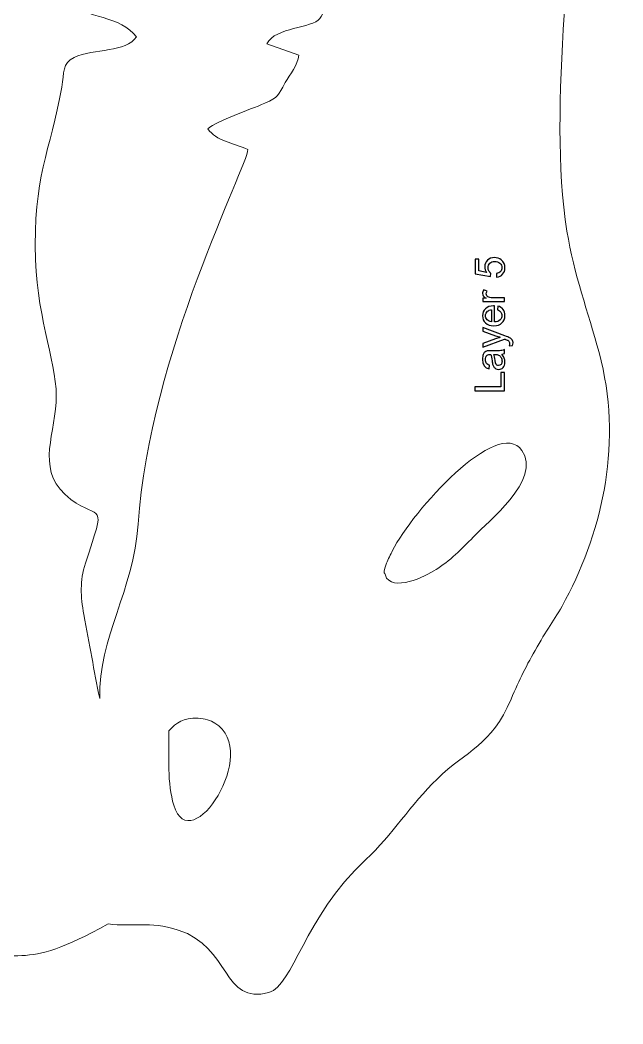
# Model space of a CAD drawing. Header units: millimetres. Extents: x -870 to 610, y 34 to 322.
# Drawn here: x 517 to 609.7, y 34.2 to 188.3 of the extents above; entities that cross this region are included whole.
import ezdxf

# ---------------------------------------------------------------- set-up
doc = ezdxf.new("R2010")
doc.units = ezdxf.units.MM
doc.header["$MEASUREMENT"] = 0
doc.layers.add('Layer 1', color=7, linetype='Continuous')

msp = doc.modelspace()

# ---------------------------------------------------------------- linework, layer by layer
at = {"layer": 'Layer 1', "lineweight": 18}
for points, knots in [([(559.7156, 210.1498), (559.7156, 210.1498), (557.5863, 209.6923), (557.5863, 209.6923), (557.5863, 209.6923), (557.5863, 209.6923), (559.3311, 208.6035), (559.3311, 208.6035), (559.3311, 208.6035), (560.9723, 207.9247), (562.1475, 207.0743), (563.5848, 206.3336), (563.5848, 206.3336), (564.9321, 205.6393), (566.7203, 205.1067), (567.9796, 204.456), (567.9796, 204.456), (567.9244, 202.6857), (567.3787, 200.4437), (566.5769, 199.1632), (566.5769, 199.1632), (561.931, 197.5817), (552.6332, 197.6752), (549.6138, 194.9289), (549.6138, 194.9289), (550.1057, 194.5419), (549.0881, 194.8657), (550.5472, 194.4507), (550.5472, 194.4507), (552.022, 194.0315), (557.5759, 194.2492), (564.2094, 191.8361), (564.2094, 191.8361), (564.0897, 190.9198), (563.6161, 189.2713), (563.0941, 188.6029), (563.0941, 188.6029), (561.854, 187.0145), (556.2693, 187.3234), (554.9479, 184.7018), (554.9479, 184.7018), (554.9479, 184.7018), (559.8366, 182.9315), (559.8366, 182.9315), (559.8366, 182.9315), (559.712, 181.4483), (558.5113, 180.0593), (557.7419, 178.7275), (557.7419, 178.7275), (556.5942, 176.7413), (556.8374, 176.5067), (554.6033, 175.5566), (554.6033, 175.5566), (552.1424, 174.5099), (547.4749, 172.9626), (545.8504, 171.6398), (545.8504, 171.6398), (547.2435, 169.7341), (549.6486, 169.5068), (552.0214, 168.464), (552.0214, 168.464), (551.9882, 165.9101), (536.8911, 137.0603), (535.155, 110.9351), (535.155, 110.9351), (534.4703, 100.6326), (529.0486, 93.6078), (529.2441, 84.1355), (529.2441, 84.1355), (528.4058, 88.4427), (527.6241, 92.4988), (526.8127, 97.0386), (526.8127, 97.0386), (526.3113, 99.8434), (526.1669, 102.1717), (527.063, 104.9125), (527.063, 104.9125), (530.3517, 114.97), (529.3478, 111.2825), (524.8216, 114.7254), (524.8216, 114.7254), (519.3934, 118.854), (522.1532, 123.8457), (522.5519, 129.6391), (522.5519, 129.6391), (522.9189, 134.9761), (519.7014, 141.8897), (519.3843, 151.5223), (519.3843, 151.5223), (518.9643, 164.2775), (521.6482, 168.0648), (523.4133, 178.0324), (523.4133, 178.0324), (523.8104, 180.2752), (523.4794, 181.7536), (525.3017, 182.5869), (525.3017, 182.5869), (528.3818, 183.9954), (533.3703, 183.3645), (534.8795, 185.7545), (534.8795, 185.7545), (532.5711, 188.9345), (527.0498, 188.8733), (524.4601, 190.6944), (524.4601, 190.6944), (524.8998, 191.6506), (523.5799, 191.1119), (527.5565, 192.3099), (527.5565, 192.3099), (530.2048, 193.1077), (535.7255, 194.8576), (537.3245, 196.3403), (537.3245, 196.3403), (535.432, 200.461), (526.906, 199.2703), (522.6338, 200.3821), (522.6338, 200.3821), (522.4413, 202.0698), (523.3974, 202.1052), (525.0204, 202.9303), (525.0204, 202.9303), (528.9244, 204.9152), (532.9721, 206.178), (536.4738, 207.9847), (536.4738, 207.9847), (536.2449, 209.3165), (535.3742, 209.6508), (533.4774, 210.541), (533.4774, 210.541), (528.125, 213.0537), (525.1701, 213.6676), (519.269, 213.9633), (519.269, 213.9633), (519.269, 213.9633), (517.7575, 219.6145), (517.7575, 219.6145), (517.7575, 219.6145), (529.7209, 226.6943), (521.9703, 222.2704), (533.1424, 225.9061), (533.1424, 225.9061), (532.0986, 231.1476), (518.6795, 231.3667), (514.4479, 231.4213), (514.4479, 231.4213), (514.4695, 234.8621), (527.305, 237.4298), (529.1397, 239.0365), (529.1397, 239.0365), (525.6913, 243.636), (514.8713, 241.185), (511.1674, 241.1624), (511.1674, 241.1624), (511.1674, 241.1624), (510.0313, 244.6324), (510.0313, 244.6324), (510.0313, 244.6324), (515.4797, 248.2485), (525.4123, 247.7357), (531.9413, 249.9754), (531.9413, 249.9754), (531.2766, 254.421), (516.4325, 254.3957), (513.5114, 253.9967), (513.5114, 253.9967), (511.4896, 253.7203), (508.7891, 252.8069), (507.0046, 252.8568), (507.0046, 252.8568), (507.0046, 252.8568), (506.5119, 254.5436), (506.5119, 254.5436), (506.5119, 254.5436), (509.2376, 256.943), (517.4325, 259.4325), (517.7516, 263.0311), (517.7516, 263.0311), (515.1756, 266.7668), (507.1319, 263.534), (502.8839, 263.2364), (502.8839, 263.2364), (502.8839, 263.2364), (499.7902, 270.037), (499.7902, 270.037), (499.7902, 270.037), (502.2507, 271.9362), (508.5411, 273.8432), (511.2435, 274.9253), (511.2435, 274.9253), (510.7169, 281.3097), (496.0353, 277.1591), (494.246, 279.2983), (494.246, 279.2983), (489.0767, 285.4776), (494.1854, 288.8035), (481.8712, 288.1838), (481.8712, 288.1838), (477.4502, 287.9616), (473.3036, 287.4946), (469.549, 286.2978), (469.549, 286.2978), (460.9392, 283.5539), (457.4442, 280.1808), (452.8993, 274.7136), (452.8993, 274.7136), (448.7027, 269.6653), (445.0094, 263.3075), (442.6735, 256.366), (442.6735, 256.366), (441.3704, 252.4934), (441.3673, 248.3003), (441.0659, 243.9666), (441.0659, 243.9666), (441.0659, 243.9666), (437.4872, 219.154), (437.4872, 219.154), (437.4872, 219.154), (436.7122, 214.7826), (435.3835, 211.6604), (434.4863, 207.7809), (434.4863, 207.7809), (433.1725, 202.1011), (438.0363, 202.2968), (435.7741, 196.5633), (435.7741, 196.5633), (433.9545, 191.9522), (432.8085, 191.4834), (434.2193, 185.4327), (434.2193, 185.4327), (436.5251, 175.5439), (439.1451, 174.9307), (434.9189, 161.7575), (434.9189, 161.7575), (432.0341, 152.7649), (424.3702, 124.2685), (426.4143, 114.3775), (426.4143, 114.3775), (427.5892, 108.6925), (429.9801, 109.4933), (432.2869, 106.173), (432.2869, 106.173), (436.0634, 100.7373), (428.9805, 91.6939), (436.2898, 82.6555), (436.2898, 82.6555), (438.8846, 79.4466), (440.07, 78.2596), (441.3981, 73.3528), (441.3981, 73.3528), (445.6688, 57.5714), (447.2369, 58.4645), (460.4704, 50.0273), (460.4704, 50.0273), (464.1175, 47.7022), (465.7715, 47.0466), (470.2166, 45.3268), (470.2166, 45.3268), (473.7977, 43.9414), (476.1958, 41.8974), (479.026, 39.9829), (479.026, 39.9829), (485.0715, 35.8938), (485.5169, 39.903), (490.6904, 39.0883), (490.6904, 39.0883), (494.1012, 38.5511), (496.8157, 34.1656), (500.2238, 34.2593), (500.2238, 34.2593), (505.9667, 34.4172), (503.7253, 42.8365), (503.9638, 44.3773), (503.9638, 44.3773), (517.9162, 45.9359), (516.6532, 41.8693), (530.549, 49.5264), (530.549, 49.5264), (534.4587, 49.0187), (536.6695, 50.0228), (541.3144, 48.5755), (541.3144, 48.5755), (549.3661, 46.0661), (548.1026, 36.9826), (555.2524, 39.016), (555.2524, 39.016), (559.0554, 40.0979), (560.458, 50.3615), (570.1546, 59.4163), (570.1546, 59.4163), (574.1948, 63.1893), (577.0673, 67.869), (581.0888, 71.7689), (581.0888, 71.7689), (585.6749, 76.2166), (589.4258, 76.8977), (592.4559, 84.0394), (592.4559, 84.0394), (593.76, 87.1134), (594.8225, 89.2201), (596.448, 92.0567), (596.448, 92.0567), (598.1576, 95.0396), (599.3823, 96.559), (600.8391, 99.3285), (600.8391, 99.3285), (606.6252, 110.3304), (609.6528, 123.7068), (605.9879, 137.2796), (605.9879, 137.2796), (604.3015, 143.5254), (602.1261, 149.2607), (601.0571, 155.925), (601.0571, 155.925), (598.0051, 174.9505), (602.2941, 203.0655), (603.054, 222.8105), (603.054, 222.8105), (603.3398, 230.2367), (604.0534, 237.3892), (604.5828, 244.6702), (604.5828, 244.6702), (605.24, 253.7071), (606.8138, 258.6445), (601.0762, 263.9731), (601.0762, 263.9731), (599.0016, 265.8998), (596.6938, 267.4526), (594.3253, 269.2154), (594.3253, 269.2154), (592.4998, 270.5744), (589.8006, 273.4018), (587.3582, 273.8509), (587.3582, 273.8509), (583.1532, 274.624), (581.8516, 275.6801), (577.5458, 275.6633), (577.5458, 275.6633), (574.5707, 275.6513), (569.8216, 275.1014), (568.3649, 273.2313), (568.3649, 273.2313), (568.3649, 273.2313), (581.2833, 269.1298), (581.2833, 269.1298), (581.2833, 269.1298), (581.2833, 269.1298), (580.6849, 266.9328), (580.6849, 266.9328), (580.6849, 266.9328), (578.7415, 267.0534), (577.3476, 268.0269), (575.0981, 268.2885), (575.0981, 268.2885), (571.0996, 268.7536), (566.5413, 268.085), (562.9815, 266.6442), (562.9815, 266.6442), (561.1546, 265.9045), (559.5156, 265.1619), (559.2743, 263.737), (559.2743, 263.737), (562.5057, 262.0437), (566.8557, 262.0665), (570.7876, 261.518), (570.7876, 261.518), (572.6402, 261.2594), (574.7791, 260.7812), (576.3983, 260.0838), (576.3983, 260.0838), (578.3293, 259.252), (578.8505, 258.6897), (578.3729, 255.8676), (578.3729, 255.8676), (575.1129, 255.1324), (568.4291, 255.6383), (567.2639, 252.7983), (567.2639, 252.7983), (568.0712, 252.0869), (572.8167, 250.9854), (574.198, 250.8203), (574.198, 250.8203), (575.3111, 249.762), (575.2681, 250.2243), (576.2775, 249.6223), (576.2775, 249.6223), (576.2775, 249.6223), (575.1653, 249.1202), (575.1653, 249.1202), (575.1653, 249.1202), (574.9919, 249.0913), (574.9756, 248.9821), (574.8795, 248.9149), (574.8795, 248.9149), (573.3516, 248.6717), (571.5556, 248.2151), (570.27, 247.7479), (570.27, 247.7479), (568.4276, 247.0782), (567.4669, 246.8084), (567.2109, 245.0352), (567.2109, 245.0352), (568.7152, 241.7673), (575.0054, 242.4447), (577.9242, 240.4479), (577.9242, 240.4479), (578.257, 237.3583), (576.4013, 226.8874), (575.3848, 224.2981), (575.3848, 224.2981), (568.9716, 223.9631), (562.4611, 224.9224), (557.3502, 221.8926), (557.3502, 221.8926), (558.4022, 220.7427), (559.5448, 220.9145), (561.2752, 220.6072), (561.2752, 220.6072), (564.9131, 219.9612), (569.5939, 218.5163), (573.018, 217.5691), (573.018, 217.5691), (572.8436, 216.0474), (571.4593, 212.9557), (570.8106, 211.5893), (570.8106, 211.5893), (568.8163, 211.4797), (566.5999, 211.4473), (564.8168, 211.1357), (564.8168, 211.1357), (563.1241, 210.84), (561.4336, 210.3268), (559.7156, 210.1498)], [0, 0, 0, 0, 0.00917431, 0.00917431, 0.00917431, 0.00917431, 0.01834862, 0.01834862, 0.01834862, 0.01834862, 0.02752294, 0.02752294, 0.02752294, 0.02752294, 0.03669725, 0.03669725, 0.03669725, 0.03669725, 0.04587156, 0.04587156, 0.04587156, 0.04587156, 0.05504587, 0.05504587, 0.05504587, 0.05504587, 0.06422018, 0.06422018, 0.06422018, 0.06422018, 0.0733945, 0.0733945, 0.0733945, 0.0733945, 0.08256881, 0.08256881, 0.08256881, 0.08256881, 0.09174312, 0.09174312, 0.09174312, 0.09174312, 0.10091743, 0.10091743, 0.10091743, 0.10091743, 0.11009174, 0.11009174, 0.11009174, 0.11009174, 0.11926606, 0.11926606, 0.11926606, 0.11926606, 0.12844037, 0.12844037, 0.12844037, 0.12844037, 0.13761468, 0.13761468, 0.13761468, 0.13761468, 0.14678899, 0.14678899, 0.14678899, 0.14678899, 0.1559633, 0.1559633, 0.1559633, 0.1559633, 0.16513761, 0.16513761, 0.16513761, 0.16513761, 0.17431193, 0.17431193, 0.17431193, 0.17431193, 0.18348624, 0.18348624, 0.18348624, 0.18348624, 0.19266055, 0.19266055, 0.19266055, 0.19266055, 0.20183486, 0.20183486, 0.20183486, 0.20183486, 0.21100917, 0.21100917, 0.21100917, 0.21100917, 0.22018349, 0.22018349, 0.22018349, 0.22018349, 0.2293578, 0.2293578, 0.2293578, 0.2293578, 0.23853211, 0.23853211, 0.23853211, 0.23853211, 0.24770642, 0.24770642, 0.24770642, 0.24770642, 0.25688073, 0.25688073, 0.25688073, 0.25688073, 0.26605505, 0.26605505, 0.26605505, 0.26605505, 0.27522936, 0.27522936, 0.27522936, 0.27522936, 0.28440367, 0.28440367, 0.28440367, 0.28440367, 0.29357798, 0.29357798, 0.29357798, 0.29357798, 0.30275229, 0.30275229, 0.30275229, 0.30275229, 0.31192661, 0.31192661, 0.31192661, 0.31192661, 0.32110092, 0.32110092, 0.32110092, 0.32110092, 0.33027523, 0.33027523, 0.33027523, 0.33027523, 0.33944954, 0.33944954, 0.33944954, 0.33944954, 0.34862385, 0.34862385, 0.34862385, 0.34862385, 0.35779817, 0.35779817, 0.35779817, 0.35779817, 0.36697248, 0.36697248, 0.36697248, 0.36697248, 0.37614679, 0.37614679, 0.37614679, 0.37614679, 0.3853211, 0.3853211, 0.3853211, 0.3853211, 0.39449541, 0.39449541, 0.39449541, 0.39449541, 0.40366972, 0.40366972, 0.40366972, 0.40366972, 0.41284404, 0.41284404, 0.41284404, 0.41284404, 0.42201835, 0.42201835, 0.42201835, 0.42201835, 0.43119266, 0.43119266, 0.43119266, 0.43119266, 0.44036697, 0.44036697, 0.44036697, 0.44036697, 0.44954128, 0.44954128, 0.44954128, 0.44954128, 0.4587156, 0.4587156, 0.4587156, 0.4587156, 0.46788991, 0.46788991, 0.46788991, 0.46788991, 0.47706422, 0.47706422, 0.47706422, 0.47706422, 0.48623853, 0.48623853, 0.48623853, 0.48623853, 0.49541284, 0.49541284, 0.49541284, 0.49541284, 0.50458716, 0.50458716, 0.50458716, 0.50458716, 0.51376147, 0.51376147, 0.51376147, 0.51376147, 0.52293578, 0.52293578, 0.52293578, 0.52293578, 0.53211009, 0.53211009, 0.53211009, 0.53211009, 0.5412844, 0.5412844, 0.5412844, 0.5412844, 0.55045872, 0.55045872, 0.55045872, 0.55045872, 0.55963303, 0.55963303, 0.55963303, 0.55963303, 0.56880734, 0.56880734, 0.56880734, 0.56880734, 0.57798165, 0.57798165, 0.57798165, 0.57798165, 0.58715596, 0.58715596, 0.58715596, 0.58715596, 0.59633028, 0.59633028, 0.59633028, 0.59633028, 0.60550459, 0.60550459, 0.60550459, 0.60550459, 0.6146789, 0.6146789, 0.6146789, 0.6146789, 0.62385321, 0.62385321, 0.62385321, 0.62385321, 0.63302752, 0.63302752, 0.63302752, 0.63302752, 0.64220183, 0.64220183, 0.64220183, 0.64220183, 0.65137615, 0.65137615, 0.65137615, 0.65137615, 0.66055046, 0.66055046, 0.66055046, 0.66055046, 0.66972477, 0.66972477, 0.66972477, 0.66972477, 0.67889908, 0.67889908, 0.67889908, 0.67889908, 0.68807339, 0.68807339, 0.68807339, 0.68807339, 0.69724771, 0.69724771, 0.69724771, 0.69724771, 0.70642202, 0.70642202, 0.70642202, 0.70642202, 0.71559633, 0.71559633, 0.71559633, 0.71559633, 0.72477064, 0.72477064, 0.72477064, 0.72477064, 0.73394495, 0.73394495, 0.73394495, 0.73394495, 0.74311927, 0.74311927, 0.74311927, 0.74311927, 0.75229358, 0.75229358, 0.75229358, 0.75229358, 0.76146789, 0.76146789, 0.76146789, 0.76146789, 0.7706422, 0.7706422, 0.7706422, 0.7706422, 0.77981651, 0.77981651, 0.77981651, 0.77981651, 0.78899083, 0.78899083, 0.78899083, 0.78899083, 0.79816514, 0.79816514, 0.79816514, 0.79816514, 0.80733945, 0.80733945, 0.80733945, 0.80733945, 0.81651376, 0.81651376, 0.81651376, 0.81651376, 0.82568807, 0.82568807, 0.82568807, 0.82568807, 0.83486239, 0.83486239, 0.83486239, 0.83486239, 0.8440367, 0.8440367, 0.8440367, 0.8440367, 0.85321101, 0.85321101, 0.85321101, 0.85321101, 0.86238532, 0.86238532, 0.86238532, 0.86238532, 0.87155963, 0.87155963, 0.87155963, 0.87155963, 0.88073394, 0.88073394, 0.88073394, 0.88073394, 0.88990826, 0.88990826, 0.88990826, 0.88990826, 0.89908257, 0.89908257, 0.89908257, 0.89908257, 0.90825688, 0.90825688, 0.90825688, 0.90825688, 0.91743119, 0.91743119, 0.91743119, 0.91743119, 0.9266055, 0.9266055, 0.9266055, 0.9266055, 0.93577982, 0.93577982, 0.93577982, 0.93577982, 0.94495413, 0.94495413, 0.94495413, 0.94495413, 0.95412844, 0.95412844, 0.95412844, 0.95412844, 0.96330275, 0.96330275, 0.96330275, 0.96330275, 0.97247706, 0.97247706, 0.97247706, 0.97247706, 0.98165138, 0.98165138, 0.98165138, 0.98165138, 1, 1, 1, 1]), ([(574.2471, 106.87), (577.3065, 112.9351), (590.3725, 127.4924), (594.1374, 122.2481), (594.1374, 122.2481), (597.3026, 117.8391), (588.5698, 110.9267), (586.9806, 109.2827), (586.9806, 109.2827), (585.1864, 107.4264), (583.4646, 105.6421), (581.2039, 104.1276), (581.2039, 104.1276), (579.9509, 103.2879), (574.9946, 100.5487), (573.3178, 102.6312), (573.3178, 102.6312), (573.3178, 102.6312), (573.1172, 103.2339), (573.1172, 103.2339), (573.1172, 103.2339), (573.0581, 103.5952), (572.6632, 103.1062), (573.3442, 104.9148), (573.3442, 104.9148), (573.5669, 105.5064), (573.9546, 106.2896), (574.2471, 106.87)], [0, 0, 0, 0, 0.125, 0.125, 0.125, 0.125, 0.25, 0.25, 0.25, 0.25, 0.375, 0.375, 0.375, 0.375, 0.5, 0.5, 0.5, 0.5, 0.625, 0.625, 0.625, 0.625, 0.75, 0.75, 0.75, 0.75, 1, 1, 1, 1]), ([(539.879, 79.1898), (541.0778, 80.4216), (542.0214, 81.2204), (544.3895, 81.1177), (544.3895, 81.1177), (545.4496, 81.0717), (546.2494, 80.8084), (546.9547, 80.3743), (546.9547, 80.3743), (554.1261, 75.958), (543.1693, 59.3024), (540.6348, 67.7454), (540.6348, 67.7454), (539.6199, 71.1261), (539.8721, 75.1638), (539.879, 79.1898)], [0, 0, 0, 0, 0.2, 0.2, 0.2, 0.2, 0.4, 0.4, 0.4, 0.4, 0.6, 0.6, 0.6, 0.6, 1, 1, 1, 1])]:
    msp.add_open_spline(points, degree=3, knots=knots, dxfattribs=at)
at = {"layer": 'Layer 1'}
for points, knots in [([(590.2475, 148.8432), (590.2475, 148.8432), (590.203, 149.4274), (590.203, 149.4274), (590.203, 149.4274), (590.4877, 149.4708), (590.7015, 149.5713), (590.8455, 149.728), (590.8455, 149.728), (590.9883, 149.8846), (591.0603, 150.0762), (591.0603, 150.3016), (591.0603, 150.3016), (591.0603, 150.5736), (590.9587, 150.8011), (590.7566, 150.9863), (590.7566, 150.9863), (590.5534, 151.1705), (590.2845, 151.2626), (589.9501, 151.2626), (589.9501, 151.2626), (589.6315, 151.2626), (589.3807, 151.1747), (589.1966, 150.998), (589.1966, 150.998), (589.0124, 150.8212), (588.9203, 150.5873), (588.9203, 150.2963), (588.9203, 150.2963), (588.9203, 150.1153), (588.9616, 149.9534), (589.0442, 149.8095), (589.0442, 149.8095), (589.1267, 149.6666), (589.2336, 149.5544), (589.3648, 149.4719), (589.3648, 149.4719), (589.3648, 149.4719), (589.2886, 148.9448), (589.2886, 148.9448), (589.2886, 148.9448), (589.2886, 148.9448), (586.9518, 149.383), (586.9518, 149.383), (586.9518, 149.383), (586.9518, 149.383), (586.9518, 151.6372), (586.9518, 151.6372), (586.9518, 151.6372), (586.9518, 151.6372), (587.4852, 151.6372), (587.4852, 151.6372), (587.4852, 151.6372), (587.4852, 151.6372), (587.4852, 149.8285), (587.4852, 149.8285), (587.4852, 149.8285), (587.4852, 149.8285), (588.7119, 149.5862), (588.7119, 149.5862), (588.7119, 149.5862), (588.5203, 149.8581), (588.425, 150.1439), (588.425, 150.4423), (588.425, 150.4423), (588.425, 150.8382), (588.5626, 151.1726), (588.8378, 151.4446), (588.8378, 151.4446), (589.113, 151.7166), (589.4664, 151.8531), (589.8982, 151.8531), (589.8982, 151.8531), (590.3099, 151.8531), (590.6655, 151.7335), (590.965, 151.4943), (590.965, 151.4943), (591.3333, 151.2033), (591.5175, 150.8054), (591.5175, 150.3016), (591.5175, 150.3016), (591.5175, 149.8888), (591.4011, 149.5523), (591.1693, 149.2909), (591.1693, 149.2909), (590.9375, 149.0295), (590.6306, 148.8802), (590.2475, 148.8432)], [0, 0, 0, 0, 0.04347826, 0.04347826, 0.04347826, 0.04347826, 0.08695652, 0.08695652, 0.08695652, 0.08695652, 0.13043478, 0.13043478, 0.13043478, 0.13043478, 0.17391304, 0.17391304, 0.17391304, 0.17391304, 0.2173913, 0.2173913, 0.2173913, 0.2173913, 0.26086957, 0.26086957, 0.26086957, 0.26086957, 0.30434783, 0.30434783, 0.30434783, 0.30434783, 0.34782609, 0.34782609, 0.34782609, 0.34782609, 0.39130435, 0.39130435, 0.39130435, 0.39130435, 0.43478261, 0.43478261, 0.43478261, 0.43478261, 0.47826087, 0.47826087, 0.47826087, 0.47826087, 0.52173913, 0.52173913, 0.52173913, 0.52173913, 0.56521739, 0.56521739, 0.56521739, 0.56521739, 0.60869565, 0.60869565, 0.60869565, 0.60869565, 0.65217391, 0.65217391, 0.65217391, 0.65217391, 0.69565217, 0.69565217, 0.69565217, 0.69565217, 0.73913043, 0.73913043, 0.73913043, 0.73913043, 0.7826087, 0.7826087, 0.7826087, 0.7826087, 0.82608696, 0.82608696, 0.82608696, 0.82608696, 0.86956522, 0.86956522, 0.86956522, 0.86956522, 0.91304348, 0.91304348, 0.91304348, 0.91304348, 1, 1, 1, 1]), ([(591.4413, 145.1105), (591.4413, 145.1105), (588.1456, 145.1105), (588.1456, 145.1105), (588.1456, 145.1105), (588.1456, 145.1105), (588.1456, 145.6121), (588.1456, 145.6121), (588.1456, 145.6121), (588.1456, 145.6121), (588.6505, 145.6121), (588.6505, 145.6121), (588.6505, 145.6121), (588.4166, 145.7402), (588.2621, 145.8587), (588.188, 145.9677), (588.188, 145.9677), (588.1128, 146.0767), (588.0758, 146.1963), (588.0758, 146.3265), (588.0758, 146.3265), (588.0758, 146.5149), (588.1351, 146.7064), (588.2525, 146.9012), (588.2525, 146.9012), (588.2525, 146.9012), (588.7679, 146.7022), (588.7679, 146.7022), (588.7679, 146.7022), (588.6917, 146.5667), (588.6536, 146.4313), (588.6536, 146.2958), (588.6536, 146.2958), (588.6536, 146.1741), (588.6907, 146.0651), (588.7637, 145.9688), (588.7637, 145.9688), (588.8367, 145.8725), (588.9383, 145.8037), (589.0685, 145.7624), (589.0685, 145.7624), (589.2664, 145.6999), (589.4834, 145.6693), (589.7194, 145.6693), (589.7194, 145.6693), (589.7194, 145.6693), (591.4413, 145.6693), (591.4413, 145.6693), (591.4413, 145.6693), (591.4413, 145.6693), (591.4413, 145.1105), (591.4413, 145.1105)], [0, 0, 0, 0, 0.07142857, 0.07142857, 0.07142857, 0.07142857, 0.14285714, 0.14285714, 0.14285714, 0.14285714, 0.21428571, 0.21428571, 0.21428571, 0.21428571, 0.28571429, 0.28571429, 0.28571429, 0.28571429, 0.35714286, 0.35714286, 0.35714286, 0.35714286, 0.42857143, 0.42857143, 0.42857143, 0.42857143, 0.5, 0.5, 0.5, 0.5, 0.57142857, 0.57142857, 0.57142857, 0.57142857, 0.64285714, 0.64285714, 0.64285714, 0.64285714, 0.71428571, 0.71428571, 0.71428571, 0.71428571, 0.78571429, 0.78571429, 0.78571429, 0.78571429, 0.85714286, 0.85714286, 0.85714286, 0.85714286, 1, 1, 1, 1]), ([(590.3745, 143.833), (590.3745, 143.833), (590.4507, 144.4109), (590.4507, 144.4109), (590.4507, 144.4109), (590.7862, 144.3209), (591.0476, 144.1526), (591.2328, 143.9071), (591.2328, 143.9071), (591.418, 143.6616), (591.5112, 143.3483), (591.5112, 142.9662), (591.5112, 142.9662), (591.5112, 142.4857), (591.363, 142.1047), (591.0666, 141.8232), (591.0666, 141.8232), (590.7714, 141.5417), (590.3554, 141.401), (589.821, 141.401), (589.821, 141.401), (589.2685, 141.401), (588.8389, 141.5428), (588.5341, 141.8275), (588.5341, 141.8275), (588.2282, 142.1122), (588.0758, 142.4815), (588.0758, 142.9355), (588.0758, 142.9355), (588.0758, 143.3747), (588.225, 143.7335), (588.5245, 144.0119), (588.5245, 144.0119), (588.824, 144.2902), (589.2453, 144.4299), (589.7882, 144.4299), (589.7882, 144.4299), (589.821, 144.4299), (589.8707, 144.4288), (589.9363, 144.4267), (589.9363, 144.4267), (589.9363, 144.4267), (589.9363, 141.9725), (589.9363, 141.9725), (589.9363, 141.9725), (590.2972, 141.9936), (590.5745, 142.0952), (590.7661, 142.2794), (590.7661, 142.2794), (590.9576, 142.4625), (591.0539, 142.6921), (591.0539, 142.9662), (591.0539, 142.9662), (591.0539, 143.1705), (591, 143.3451), (590.892, 143.489), (590.892, 143.489), (590.7841, 143.634), (590.6116, 143.7483), (590.3745, 143.833)], [0, 0, 0, 0, 0.0625, 0.0625, 0.0625, 0.0625, 0.125, 0.125, 0.125, 0.125, 0.1875, 0.1875, 0.1875, 0.1875, 0.25, 0.25, 0.25, 0.25, 0.3125, 0.3125, 0.3125, 0.3125, 0.375, 0.375, 0.375, 0.375, 0.4375, 0.4375, 0.4375, 0.4375, 0.5, 0.5, 0.5, 0.5, 0.5625, 0.5625, 0.5625, 0.5625, 0.625, 0.625, 0.625, 0.625, 0.6875, 0.6875, 0.6875, 0.6875, 0.75, 0.75, 0.75, 0.75, 0.8125, 0.8125, 0.8125, 0.8125, 0.875, 0.875, 0.875, 0.875, 1, 1, 1, 1]), ([(589.4791, 142.0042), (589.4791, 142.0042), (589.4791, 143.8394), (589.4791, 143.8394), (589.4791, 143.8394), (589.2019, 143.815), (588.9944, 143.7441), (588.8558, 143.6287), (588.8558, 143.6287), (588.6409, 143.452), (588.533, 143.2213), (588.533, 142.9387), (588.533, 142.9387), (588.533, 142.6826), (588.6187, 142.4678), (588.7902, 142.2931), (588.7902, 142.2931), (588.9616, 142.1196), (589.1913, 142.0233), (589.4791, 142.0042)], [0, 0, 0, 0, 0.16666667, 0.16666667, 0.16666667, 0.16666667, 0.33333333, 0.33333333, 0.33333333, 0.33333333, 0.5, 0.5, 0.5, 0.5, 0.66666667, 0.66666667, 0.66666667, 0.66666667, 1, 1, 1, 1]), ([(592.7081, 138.3847), (592.7081, 138.3847), (592.1917, 138.3212), (592.1917, 138.3212), (592.1917, 138.3212), (592.2245, 138.444), (592.2414, 138.5498), (592.2414, 138.6408), (592.2414, 138.6408), (592.2414, 138.7657), (592.2202, 138.8652), (592.179, 138.9393), (592.179, 138.9393), (592.1377, 139.0144), (592.0795, 139.0758), (592.0054, 139.1234), (592.0054, 139.1234), (591.9493, 139.1583), (591.8107, 139.2155), (591.5884, 139.2938), (591.5884, 139.2938), (591.5577, 139.3044), (591.5122, 139.3203), (591.4519, 139.3436), (591.4519, 139.3436), (591.4519, 139.3436), (588.1456, 138.0926), (588.1456, 138.0926), (588.1456, 138.0926), (588.1456, 138.0926), (588.1456, 138.6895), (588.1456, 138.6895), (588.1456, 138.6895), (588.1456, 138.6895), (590.0485, 139.3774), (590.0485, 139.3774), (590.0485, 139.3774), (590.2898, 139.4674), (590.5428, 139.5468), (590.8095, 139.6177), (590.8095, 139.6177), (590.5586, 139.6822), (590.311, 139.7584), (590.0676, 139.8473), (590.0676, 139.8473), (590.0676, 139.8473), (588.1456, 140.5501), (588.1456, 140.5501), (588.1456, 140.5501), (588.1456, 140.5501), (588.1456, 141.1078), (588.1456, 141.1078), (588.1456, 141.1078), (588.1456, 141.1078), (591.4985, 139.8621), (591.4985, 139.8621), (591.4985, 139.8621), (591.8593, 139.7277), (592.107, 139.623), (592.2435, 139.5478), (592.2435, 139.5478), (592.4266, 139.4483), (592.561, 139.334), (592.6467, 139.206), (592.6467, 139.206), (592.7325, 139.0769), (592.7748, 138.9234), (592.7748, 138.7456), (592.7748, 138.7456), (592.7748, 138.6376), (592.7526, 138.517), (592.7081, 138.3847)], [0, 0, 0, 0, 0.05263158, 0.05263158, 0.05263158, 0.05263158, 0.10526316, 0.10526316, 0.10526316, 0.10526316, 0.15789474, 0.15789474, 0.15789474, 0.15789474, 0.21052632, 0.21052632, 0.21052632, 0.21052632, 0.26315789, 0.26315789, 0.26315789, 0.26315789, 0.31578947, 0.31578947, 0.31578947, 0.31578947, 0.36842105, 0.36842105, 0.36842105, 0.36842105, 0.42105263, 0.42105263, 0.42105263, 0.42105263, 0.47368421, 0.47368421, 0.47368421, 0.47368421, 0.52631579, 0.52631579, 0.52631579, 0.52631579, 0.57894737, 0.57894737, 0.57894737, 0.57894737, 0.63157895, 0.63157895, 0.63157895, 0.63157895, 0.68421053, 0.68421053, 0.68421053, 0.68421053, 0.73684211, 0.73684211, 0.73684211, 0.73684211, 0.78947368, 0.78947368, 0.78947368, 0.78947368, 0.84210526, 0.84210526, 0.84210526, 0.84210526, 0.89473684, 0.89473684, 0.89473684, 0.89473684, 1, 1, 1, 1]), ([(591.0285, 137.0311), (591.2053, 136.8236), (591.3291, 136.6236), (591.4021, 136.432), (591.4021, 136.432), (591.4752, 136.2405), (591.5112, 136.0352), (591.5112, 135.815), (591.5112, 135.815), (591.5112, 135.4531), (591.4233, 135.1747), (591.2466, 134.98), (591.2466, 134.98), (591.0709, 134.7853), (590.8455, 134.6879), (590.5713, 134.6879), (590.5713, 134.6879), (590.4105, 134.6879), (590.2634, 134.7249), (590.13, 134.798), (590.13, 134.798), (589.9967, 134.8721), (589.8908, 134.9684), (589.8104, 135.0869), (589.8104, 135.0869), (589.73, 135.2065), (589.6686, 135.3398), (589.6273, 135.4891), (589.6273, 135.4891), (589.5987, 135.5991), (589.5712, 135.7653), (589.5437, 135.9865), (589.5437, 135.9865), (589.4908, 136.4373), (589.4262, 136.7707), (589.3521, 136.9834), (589.3521, 136.9834), (589.2759, 136.9855), (589.2273, 136.9866), (589.2072, 136.9866), (589.2072, 136.9866), (588.9807, 136.9866), (588.8209, 136.9337), (588.7277, 136.8279), (588.7277, 136.8279), (588.6018, 136.685), (588.5393, 136.4723), (588.5393, 136.1907), (588.5393, 136.1907), (588.5393, 135.9272), (588.5859, 135.7325), (588.678, 135.6076), (588.678, 135.6076), (588.7701, 135.4817), (588.9341, 135.3896), (589.168, 135.3293), (589.168, 135.3293), (589.168, 135.3293), (589.0918, 134.7832), (589.0918, 134.7832), (589.0918, 134.7832), (588.8579, 134.8329), (588.6685, 134.9144), (588.5245, 135.0287), (588.5245, 135.0287), (588.3806, 135.143), (588.2705, 135.3081), (588.1922, 135.524), (588.1922, 135.524), (588.115, 135.7388), (588.0758, 135.9897), (588.0758, 136.2733), (588.0758, 136.2733), (588.0758, 136.5548), (588.1086, 136.7845), (588.1753, 136.9612), (588.1753, 136.9612), (588.242, 137.1369), (588.3245, 137.2671), (588.425, 137.3496), (588.425, 137.3496), (588.5256, 137.4322), (588.6526, 137.4904), (588.806, 137.5242), (588.806, 137.5242), (588.9013, 137.5422), (589.0727, 137.5518), (589.3193, 137.5518), (589.3193, 137.5518), (589.3193, 137.5518), (590.0602, 137.5518), (590.0602, 137.5518), (590.0602, 137.5518), (590.5777, 137.5518), (590.9047, 137.5634), (591.0434, 137.5867), (591.0434, 137.5867), (591.182, 137.6089), (591.3143, 137.6555), (591.4413, 137.7232), (591.4413, 137.7232), (591.4413, 137.7232), (591.4413, 137.139), (591.4413, 137.139), (591.4413, 137.139), (591.3238, 137.0829), (591.1862, 137.0469), (591.0285, 137.0311)], [0, 0, 0, 0, 0.03571429, 0.03571429, 0.03571429, 0.03571429, 0.07142857, 0.07142857, 0.07142857, 0.07142857, 0.10714286, 0.10714286, 0.10714286, 0.10714286, 0.14285714, 0.14285714, 0.14285714, 0.14285714, 0.17857143, 0.17857143, 0.17857143, 0.17857143, 0.21428571, 0.21428571, 0.21428571, 0.21428571, 0.25, 0.25, 0.25, 0.25, 0.28571429, 0.28571429, 0.28571429, 0.28571429, 0.32142857, 0.32142857, 0.32142857, 0.32142857, 0.35714286, 0.35714286, 0.35714286, 0.35714286, 0.39285714, 0.39285714, 0.39285714, 0.39285714, 0.42857143, 0.42857143, 0.42857143, 0.42857143, 0.46428571, 0.46428571, 0.46428571, 0.46428571, 0.5, 0.5, 0.5, 0.5, 0.53571429, 0.53571429, 0.53571429, 0.53571429, 0.57142857, 0.57142857, 0.57142857, 0.57142857, 0.60714286, 0.60714286, 0.60714286, 0.60714286, 0.64285714, 0.64285714, 0.64285714, 0.64285714, 0.67857143, 0.67857143, 0.67857143, 0.67857143, 0.71428571, 0.71428571, 0.71428571, 0.71428571, 0.75, 0.75, 0.75, 0.75, 0.78571429, 0.78571429, 0.78571429, 0.78571429, 0.82142857, 0.82142857, 0.82142857, 0.82142857, 0.85714286, 0.85714286, 0.85714286, 0.85714286, 0.89285714, 0.89285714, 0.89285714, 0.89285714, 0.92857143, 0.92857143, 0.92857143, 0.92857143, 1, 1, 1, 1]), ([(589.7903, 136.9866), (589.8728, 136.7834), (589.9427, 136.4786), (589.9998, 136.0722), (589.9998, 136.0722), (590.0327, 135.8415), (590.0697, 135.6785), (590.111, 135.5833), (590.111, 135.5833), (590.1522, 135.488), (590.2126, 135.415), (590.2909, 135.3631), (590.2909, 135.3631), (590.3703, 135.3113), (590.4581, 135.2848), (590.5555, 135.2848), (590.5555, 135.2848), (590.7026, 135.2848), (590.8264, 135.3409), (590.9248, 135.4541), (590.9248, 135.4541), (591.0233, 135.5674), (591.073, 135.7325), (591.073, 135.9494), (591.073, 135.9494), (591.073, 136.1643), (591.0264, 136.3558), (590.9322, 136.5241), (590.9322, 136.5241), (590.8391, 136.6913), (590.711, 136.8152), (590.5491, 136.8935), (590.5491, 136.8935), (590.4232, 136.9538), (590.238, 136.9834), (589.9935, 136.9834), (589.9935, 136.9834), (589.9935, 136.9834), (589.7903, 136.9866), (589.7903, 136.9866)], [0, 0, 0, 0, 0.09090909, 0.09090909, 0.09090909, 0.09090909, 0.18181818, 0.18181818, 0.18181818, 0.18181818, 0.27272727, 0.27272727, 0.27272727, 0.27272727, 0.36363636, 0.36363636, 0.36363636, 0.36363636, 0.45454545, 0.45454545, 0.45454545, 0.45454545, 0.54545455, 0.54545455, 0.54545455, 0.54545455, 0.63636364, 0.63636364, 0.63636364, 0.63636364, 0.72727273, 0.72727273, 0.72727273, 0.72727273, 0.81818182, 0.81818182, 0.81818182, 0.81818182, 1, 1, 1, 1]), ([(591.4413, 131.3912), (591.4413, 131.3912), (586.8947, 131.3912), (586.8947, 131.3912), (586.8947, 131.3912), (586.8947, 131.3912), (586.8947, 131.9944), (586.8947, 131.9944), (586.8947, 131.9944), (586.8947, 131.9944), (590.9079, 131.9944), (590.9079, 131.9944), (590.9079, 131.9944), (590.9079, 131.9944), (590.9079, 134.2296), (590.9079, 134.2296), (590.9079, 134.2296), (590.9079, 134.2296), (591.4413, 134.2296), (591.4413, 134.2296), (591.4413, 134.2296), (591.4413, 134.2296), (591.4413, 131.3912), (591.4413, 131.3912)], [0, 0, 0, 0, 0.14285714, 0.14285714, 0.14285714, 0.14285714, 0.28571429, 0.28571429, 0.28571429, 0.28571429, 0.42857143, 0.42857143, 0.42857143, 0.42857143, 0.57142857, 0.57142857, 0.57142857, 0.57142857, 0.71428571, 0.71428571, 0.71428571, 0.71428571, 1, 1, 1, 1])]:
    msp.add_open_spline(points, degree=3, knots=knots, dxfattribs=at)

doc.saveas('drawing.dxf')
